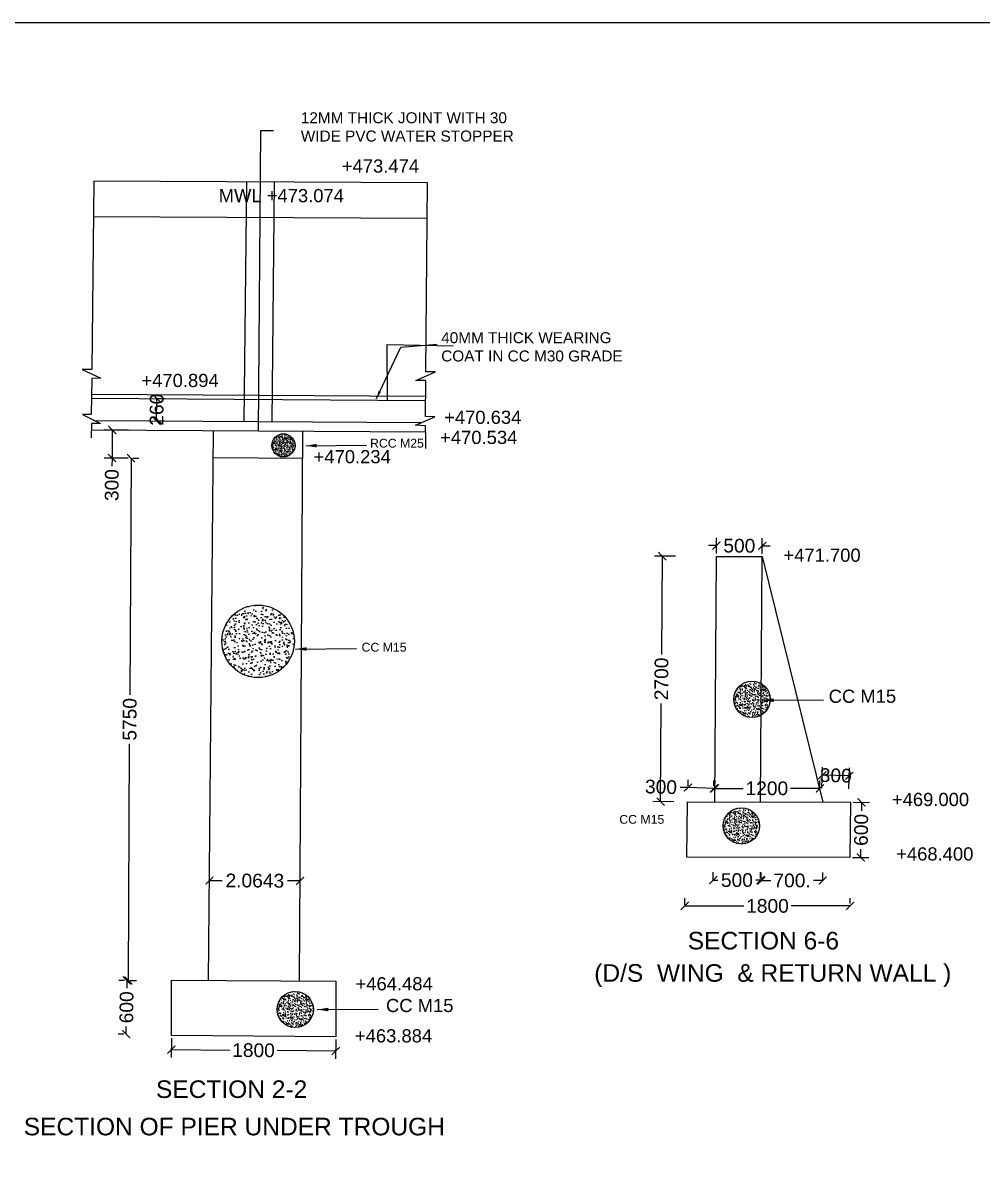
# Model space of a CAD drawing. Header units: inches. Extents: x 19380.6 to 19470.2, y 19430.7 to 19493.1.
# Drawn here: x 19412.11 to 19433.97, y 19467.32 to 19493.1 of the extents above; entities that cross this region are included whole.
import ezdxf

# ---------------------------------------------------------------- set-up
doc = ezdxf.new("R2010")
doc.units = ezdxf.units.IN
doc.header["$MEASUREMENT"] = 0
doc.layers.add('DRAWING', color=7, linetype='Continuous')
doc.layers.get('0').off()
doc.styles.get("Standard").update_dxf_attribs({"font": 'arial.ttf'})
doc.dimstyles.get("Standard").update_dxf_attribs({"dimtxt": 0.18, "dimasz": 0.18, "dimexe": 0.18, "dimexo": 0.0625, "dimgap": 0.09, "dimtad": 0, "dimdec": 4, "dimzin": 0, "dimdsep": 46, "dimtxsty": 'Standard', "dimblk": 'ARCHTICK', "dimblk1": 'DOT', "dimblk2": 'ARCHTICK', "dimcen": 0.09, "dimadec": 0, "dimazin": 0, "dimtfac": 1, "dimtdec": 4, "dimtofl": 0, "dimtmove": 0, "dimatfit": 3, "dimfxl": 1, "dimtolj": 1, "dimtzin": 0, "dimarcsym": 0})

# ---------------------------------------------------------------- blocks, each defined once
blk = doc.blocks.new('_ArchTick')
at = {"color": 0, "linetype": 'ByBlock', "const_width": 0.15}
blk.add_lwpolyline([(-0.5, -0.5), (0.5, 0.5)], dxfattribs=at)
blk = doc.blocks.new('*D64')
at = {"layer": 'Defpoints', "color": 0, "transparency": 16777216}
for p in [(19414.48, 19471.285), (19414.488, 19471.285), (19414.475, 19470.061)]:
    blk.add_point(p, dxfattribs=at)
at = {"layer": 'DRAWING', "color": 0, "lineweight": -2, "transparency": 16777216}
for p, q in [((19414.426, 19471.286), (19414.3, 19471.287)), ((19414.48, 19471.285), (19414.478, 19471.109)), ((19414.466, 19470.061), (19414.468, 19470.238)), ((19414.412, 19470.062), (19414.286, 19470.063))]:
    blk.add_line(p, q, dxfattribs=at)
at = {"layer": 'DRAWING', "color": 0, "lineweight": -2, "transparency": 16777216, "xscale": 0.18, "yscale": 0.18, "zscale": 0.18}
for p, rotation in [((19414.48, 19471.285), 89.36534516035206), ((19414.466, 19470.061), 269.365345160352)]:
    blk.add_blockref('_ArchTick', p, dxfattribs=dict(at, rotation=rotation))
at = {"layer": 'DRAWING', "color": 0, "transparency": 16777216, "insert": (19414.473, 19470.673), "char_height": 0.3125, "attachment_point": 5, "rotation": 89.3653}
blk.add_mtext('\\A1;600', dxfattribs=at)
blk = doc.blocks.new('_Dot')
at = {"color": 0, "linetype": 'ByBlock', "lineweight": -2}
blk.add_line((-0.5, 0), (-1, 0), dxfattribs=at)
at = {"color": 0, "linetype": 'ByBlock', "const_width": 0.5}
blk.add_lwpolyline([(-0.25, 0, 1), (0.25, 0, 1)], format="xyb", close=True, dxfattribs=at)
blk = doc.blocks.new('*D65')
at = {"layer": 'Defpoints', "color": 0, "transparency": 16777216}
for p in [(19415.497, 19470.034), (19419.24, 19469.999), (19419.237, 19469.676)]:
    blk.add_point(p, dxfattribs=at)
at = {"layer": 'DRAWING', "color": 0, "lineweight": -2, "transparency": 16777216}
for p, q in [((19415.496, 19469.972), (19415.492, 19469.531)), ((19419.239, 19469.937), (19419.235, 19469.496)), ((19415.494, 19469.711), (19416.824, 19469.699)), ((19419.237, 19469.676), (19417.907, 19469.689))]:
    blk.add_line(p, q, dxfattribs=at)
at = {"layer": 'DRAWING', "color": 0, "lineweight": -2, "transparency": 16777216, "xscale": 0.18, "yscale": 0.18, "zscale": 0.18}
for p, rotation in [((19415.494, 19469.711), 179.4630591004091), ((19419.237, 19469.676), 359.4630591004092)]:
    blk.add_blockref('_ArchTick', p, dxfattribs=dict(at, rotation=rotation))
at = {"layer": 'DRAWING', "color": 0, "transparency": 16777216, "insert": (19417.365, 19469.694), "char_height": 0.3125, "attachment_point": 5, "rotation": 359.4631}
blk.add_mtext('\\A1;1800', dxfattribs=at)
blk = doc.blocks.new('*D66')
at = {"layer": 'Defpoints', "color": 0, "transparency": 16777216}
for p in [(19416.362, 19473.563), (19418.427, 19473.551), (19418.427, 19473.551)]:
    blk.add_point(p, dxfattribs=at)
at = {"layer": 'DRAWING', "color": 0, "lineweight": -2, "transparency": 16777216}
for p, q in [((19416.363, 19473.626), (19416.363, 19473.743)), ((19418.427, 19473.613), (19418.428, 19473.731)), ((19416.362, 19473.563), (19416.653, 19473.561)), ((19418.427, 19473.551), (19418.136, 19473.553))]:
    blk.add_line(p, q, dxfattribs=at)
at = {"layer": 'DRAWING', "color": 0, "lineweight": -2, "transparency": 16777216, "xscale": 0.18, "yscale": 0.18, "zscale": 0.18}
for p, rotation in [((19416.362, 19473.563), 179.656271304929), ((19418.427, 19473.551), 359.656271304929)]:
    blk.add_blockref('_ArchTick', p, dxfattribs=dict(at, rotation=rotation))
at = {"layer": 'DRAWING', "color": 0, "transparency": 16777216, "insert": (19417.395, 19473.557), "char_height": 0.3125, "attachment_point": 5, "rotation": 359.6563}
blk.add_mtext('\\A1;2.0643', dxfattribs=at)
blk = doc.blocks.new('*D67')
at = {"layer": 'Defpoints', "color": 0, "transparency": 16777216}
for p in [(19414.546, 19483.179), (19414.575, 19483.179), (19414.488, 19471.285)]:
    blk.add_point(p, dxfattribs=at)
at = {"layer": 'DRAWING', "color": 0, "lineweight": -2, "transparency": 16777216}
for p, q in [((19414.575, 19483.179), (19414.549, 19477.788)), ((19414.608, 19483.179), (19414.755, 19483.178)), ((19414.518, 19471.285), (19414.544, 19476.676)), ((19414.551, 19471.285), (19414.698, 19471.284))]:
    blk.add_line(p, q, dxfattribs=at)
at = {"layer": 'DRAWING', "color": 0, "lineweight": -2, "transparency": 16777216, "xscale": 0.18, "yscale": 0.18, "zscale": 0.18}
for p, rotation in [((19414.575, 19483.179), 89.72379124901617), ((19414.518, 19471.285), 269.7237912490162)]:
    blk.add_blockref('_ArchTick', p, dxfattribs=dict(at, rotation=rotation))
at = {"layer": 'DRAWING', "color": 0, "transparency": 16777216, "insert": (19414.546, 19477.232), "char_height": 0.3125, "attachment_point": 5, "rotation": 89.7238}
blk.add_mtext('\\A1;5750', dxfattribs=at)
blk = doc.blocks.new('*D68')
at = {"layer": 'Defpoints', "color": 0, "transparency": 16777216}
for p in [(19414.579, 19483.82), (19414.142, 19483.181), (19414.575, 19483.179)]:
    blk.add_point(p, dxfattribs=at)
at = {"layer": 'DRAWING', "color": 0, "lineweight": -2, "transparency": 16777216}
for p, q in [((19414.516, 19483.82), (19413.966, 19483.823)), ((19414.146, 19483.822), (19414.142, 19483.181)), ((19414.513, 19483.179), (19413.962, 19483.182)), ((19414.142, 19483.181), (19414.141, 19483.001))]:
    blk.add_line(p, q, dxfattribs=at)
at = {"layer": 'DRAWING', "color": 0, "lineweight": -2, "transparency": 16777216, "xscale": 0.18, "yscale": 0.18, "zscale": 0.18}
for p, rotation in [((19414.146, 19483.822), 89.65525163999746), ((19414.142, 19483.181), 269.6552516399974)]:
    blk.add_blockref('_ArchTick', p, dxfattribs=dict(at, rotation=rotation))
at = {"layer": 'DRAWING', "color": 0, "transparency": 16777216, "insert": (19414.138, 19482.567), "char_height": 0.3125, "attachment_point": 5, "rotation": 89.6553}
blk.add_mtext('\\A1;300', dxfattribs=at)
blk = doc.blocks.new('*D69')
at = {"layer": 'Defpoints', "color": 0, "transparency": 16777216}
for p in [(19415.124, 19484.54), (19415.161, 19484.54), (19415.12, 19484.029)]:
    blk.add_point(p, dxfattribs=at)
at = {"layer": 'DRAWING', "color": 0, "lineweight": -2, "transparency": 16777216}
for p, q in [((19415.157, 19484.028), (19415.161, 19484.54)), ((19415.187, 19484.539), (19415.341, 19484.538)), ((19415.183, 19484.028), (19415.337, 19484.027))]:
    blk.add_line(p, q, dxfattribs=at)
at = {"layer": 'DRAWING', "color": 0, "lineweight": -2, "transparency": 16777216, "xscale": 0.18, "yscale": 0.18, "zscale": 0.18}
for p, rotation in [((19415.161, 19484.54), 89.59961217367004), ((19415.157, 19484.028), 269.59961217367)]:
    blk.add_blockref('_ArchTick', p, dxfattribs=dict(at, rotation=rotation))
at = {"layer": 'DRAWING', "color": 0, "transparency": 16777216, "insert": (19415.159, 19484.284), "char_height": 0.3125, "attachment_point": 5, "rotation": 89.5996}
blk.add_mtext('\\A1;260', dxfattribs=at)
blk = doc.blocks.new('*D100')
at = {"layer": 'Defpoints', "color": 0, "transparency": 16777216}
for p in [(19426.675, 19480.948), (19427.038, 19480.945), (19427, 19475.354)]:
    blk.add_point(p, dxfattribs=at)
at = {"layer": 'DRAWING', "color": 0, "lineweight": -2, "transparency": 16777216}
for p, q in [((19426.975, 19480.946), (19426.495, 19480.949)), ((19426.675, 19480.948), (19426.66, 19478.711)), ((19426.637, 19475.357), (19426.652, 19477.593)), ((19426.938, 19475.355), (19426.457, 19475.358))]:
    blk.add_line(p, q, dxfattribs=at)
at = {"layer": 'DRAWING', "color": 0, "lineweight": -2, "transparency": 16777216, "xscale": 0.18, "yscale": 0.18, "zscale": 0.18}
for p, rotation in [((19426.675, 19480.948), 89.61709815594587), ((19426.637, 19475.357), 269.6170981559458)]:
    blk.add_blockref('_ArchTick', p, dxfattribs=dict(at, rotation=rotation))
at = {"layer": 'DRAWING', "color": 0, "transparency": 16777216, "insert": (19426.656, 19478.152), "char_height": 0.3125, "attachment_point": 5, "rotation": 89.6171}
blk.add_mtext('\\A1;2700', dxfattribs=at)
blk = doc.blocks.new('*D101')
at = {"layer": 'Defpoints', "color": 0, "transparency": 16777216}
for p in [(19427.907, 19480.943), (19427.909, 19481.188), (19428.95, 19480.936)]:
    blk.add_point(p, dxfattribs=at)
at = {"layer": 'DRAWING', "color": 0, "lineweight": -2, "transparency": 16777216}
for p, q in [((19427.907, 19481.006), (19427.91, 19481.368)), ((19428.95, 19480.999), (19428.953, 19481.361)), ((19427.909, 19481.188), (19427.729, 19481.189)), ((19428.951, 19481.181), (19429.131, 19481.18))]:
    blk.add_line(p, q, dxfattribs=at)
at = {"layer": 'DRAWING', "color": 0, "lineweight": -2, "transparency": 16777216, "xscale": 0.18, "yscale": 0.18, "zscale": 0.18}
for p, rotation in [((19427.909, 19481.188), 359.617098155925), ((19428.951, 19481.181), 179.617098155925)]:
    blk.add_blockref('_ArchTick', p, dxfattribs=dict(at, rotation=rotation))
at = {"layer": 'DRAWING', "color": 0, "transparency": 16777216, "insert": (19428.43, 19481.184), "char_height": 0.3125, "attachment_point": 5, "rotation": 359.6171}
blk.add_mtext('\\A1;500', dxfattribs=at)
blk = doc.blocks.new('*D102')
at = {"layer": 'Defpoints', "color": 0, "transparency": 16777216}
for p in [(19427.26, 19475.676), (19427.26, 19475.648), (19427.871, 19475.632)]:
    blk.add_point(p, dxfattribs=at)
at = {"layer": 'DRAWING', "color": 0, "lineweight": -2, "transparency": 16777216}
for p, q in [((19427.261, 19475.71), (19427.265, 19475.856)), ((19427.873, 19475.694), (19427.877, 19475.84)), ((19427.26, 19475.676), (19427.08, 19475.681)), ((19427.872, 19475.66), (19427.26, 19475.676))]:
    blk.add_line(p, q, dxfattribs=at)
at = {"layer": 'DRAWING', "color": 0, "lineweight": -2, "transparency": 16777216, "xscale": 0.18, "yscale": 0.18, "zscale": 0.18}
for p, rotation in [((19427.26, 19475.676), 178.4999451390231), ((19427.872, 19475.66), 358.4999451390231)]:
    blk.add_blockref('_ArchTick', p, dxfattribs=dict(at, rotation=rotation))
at = {"layer": 'DRAWING', "color": 0, "transparency": 16777216, "insert": (19426.646, 19475.692), "char_height": 0.3125, "attachment_point": 5, "rotation": 358.4999}
blk.add_mtext('\\A1;300', dxfattribs=at)
blk = doc.blocks.new('*D103')
at = {"layer": 'Defpoints', "color": 0, "transparency": 16777216}
for p in [(19430.32, 19475.961), (19430.311, 19475.601), (19430.923, 19475.585)]:
    blk.add_point(p, dxfattribs=at)
at = {"layer": 'DRAWING', "color": 0, "lineweight": -2, "transparency": 16777216}
for p, q in [((19430.312, 19475.663), (19430.325, 19476.141)), ((19430.924, 19475.647), (19430.937, 19476.125)), ((19430.932, 19475.945), (19430.32, 19475.961))]:
    blk.add_line(p, q, dxfattribs=at)
at = {"layer": 'DRAWING', "color": 0, "lineweight": -2, "transparency": 16777216, "xscale": 0.18, "yscale": 0.18, "zscale": 0.18}
for p, rotation in [((19430.32, 19475.961), 178.4999451390231), ((19430.932, 19475.945), 358.4999451390231)]:
    blk.add_blockref('_ArchTick', p, dxfattribs=dict(at, rotation=rotation))
at = {"layer": 'DRAWING', "color": 0, "transparency": 16777216, "insert": (19430.626, 19475.953), "char_height": 0.3125, "attachment_point": 5, "rotation": 358.4999}
blk.add_mtext('\\A1;300', dxfattribs=at)
blk = doc.blocks.new('*D104')
at = {"layer": 'Defpoints', "color": 0, "transparency": 16777216}
for p in [(19430.958, 19475.344), (19430.944, 19474.087), (19431.197, 19474.084)]:
    blk.add_point(p, dxfattribs=at)
at = {"layer": 'DRAWING', "color": 0, "lineweight": -2, "transparency": 16777216}
for p, q in [((19431.021, 19475.344), (19431.392, 19475.339)), ((19431.212, 19475.341), (19431.21, 19475.148)), ((19431.197, 19474.084), (19431.2, 19474.277)), ((19431.006, 19474.087), (19431.377, 19474.082))]:
    blk.add_line(p, q, dxfattribs=at)
at = {"layer": 'DRAWING', "color": 0, "lineweight": -2, "transparency": 16777216, "xscale": 0.18, "yscale": 0.18, "zscale": 0.18}
for p, rotation in [((19431.212, 19475.341), 89.34350264390363), ((19431.197, 19474.084), 269.3435026439037)]:
    blk.add_blockref('_ArchTick', p, dxfattribs=dict(at, rotation=rotation))
at = {"layer": 'DRAWING', "color": 0, "transparency": 16777216, "insert": (19431.205, 19474.713), "char_height": 0.3125, "attachment_point": 5, "rotation": 89.3435}
blk.add_mtext('\\A1;600', dxfattribs=at)
blk = doc.blocks.new('*D115')
at = {"layer": 'Defpoints', "color": 0, "transparency": 16777216}
for p in [(19427.851, 19475.655), (19430.264, 19475.659), (19430.264, 19475.612)]:
    blk.add_point(p, dxfattribs=at)
at = {"layer": 'DRAWING', "color": 0, "lineweight": -2, "transparency": 16777216}
for p, q in [((19427.851, 19475.718), (19427.851, 19475.839)), ((19430.264, 19475.675), (19430.264, 19475.839)), ((19427.851, 19475.659), (19428.516, 19475.659)), ((19430.264, 19475.659), (19429.599, 19475.659))]:
    blk.add_line(p, q, dxfattribs=at)
at = {"layer": 'DRAWING', "color": 0, "lineweight": -2, "transparency": 16777216, "xscale": 0.18, "yscale": 0.18, "zscale": 0.18, "rotation": 180}
blk.add_blockref('_ArchTick', (19427.851, 19475.659), dxfattribs=at)
at = {"layer": 'DRAWING', "color": 0, "lineweight": -2, "transparency": 16777216, "xscale": 0.18, "yscale": 0.18, "zscale": 0.18}
blk.add_blockref('_ArchTick', (19430.264, 19475.659), dxfattribs=at)
at = {"layer": 'DRAWING', "color": 0, "transparency": 16777216, "insert": (19429.057, 19475.659), "char_height": 0.3125, "attachment_point": 5}
blk.add_mtext('\\A1;1200', dxfattribs=at)
blk = doc.blocks.new('*D116')
at = {"layer": 'Defpoints', "color": 0, "transparency": 16777216}
for p in [(19427.836, 19473.511), (19428.914, 19473.569), (19428.914, 19473.544)]:
    blk.add_point(p, dxfattribs=at)
at = {"layer": 'DRAWING', "color": 0, "lineweight": -2, "transparency": 16777216}
for p, q in [((19427.836, 19473.573), (19427.836, 19473.749)), ((19428.914, 19473.606), (19428.914, 19473.749)), ((19427.836, 19473.569), (19427.94, 19473.569)), ((19428.914, 19473.569), (19428.809, 19473.569))]:
    blk.add_line(p, q, dxfattribs=at)
at = {"layer": 'DRAWING', "color": 0, "lineweight": -2, "transparency": 16777216, "xscale": 0.18, "yscale": 0.18, "zscale": 0.18, "rotation": 180}
blk.add_blockref('_ArchTick', (19427.836, 19473.569), dxfattribs=at)
at = {"layer": 'DRAWING', "color": 0, "lineweight": -2, "transparency": 16777216, "xscale": 0.18, "yscale": 0.18, "zscale": 0.18}
blk.add_blockref('_ArchTick', (19428.914, 19473.569), dxfattribs=at)
at = {"layer": 'DRAWING', "color": 0, "transparency": 16777216, "insert": (19428.375, 19473.569), "char_height": 0.3125, "attachment_point": 5}
blk.add_mtext('\\A1;500', dxfattribs=at)
blk = doc.blocks.new('*D118')
at = {"layer": 'Defpoints', "color": 0, "transparency": 16777216}
for p in [(19428.93, 19473.552), (19430.332, 19473.56), (19430.332, 19473.502)]:
    blk.add_point(p, dxfattribs=at)
at = {"layer": 'DRAWING', "color": 0, "lineweight": -2, "transparency": 16777216}
for p, q in [((19428.93, 19473.615), (19428.93, 19473.74)), ((19430.332, 19473.565), (19430.332, 19473.74)), ((19428.93, 19473.56), (19429.145, 19473.56)), ((19430.332, 19473.56), (19430.116, 19473.56))]:
    blk.add_line(p, q, dxfattribs=at)
at = {"layer": 'DRAWING', "color": 0, "lineweight": -2, "transparency": 16777216, "xscale": 0.18, "yscale": 0.18, "zscale": 0.18, "rotation": 180}
blk.add_blockref('_ArchTick', (19428.93, 19473.56), dxfattribs=at)
at = {"layer": 'DRAWING', "color": 0, "lineweight": -2, "transparency": 16777216, "xscale": 0.18, "yscale": 0.18, "zscale": 0.18}
blk.add_blockref('_ArchTick', (19430.332, 19473.56), dxfattribs=at)
at = {"layer": 'DRAWING', "color": 0, "transparency": 16777216, "insert": (19429.631, 19473.56), "char_height": 0.3125, "attachment_point": 5}
blk.add_mtext('\\A1;700.', dxfattribs=at)
blk = doc.blocks.new('*D119')
at = {"layer": 'Defpoints', "color": 0, "transparency": 16777216}
for p in [(19427.189, 19472.947), (19430.954, 19472.981), (19430.954, 19472.972)]:
    blk.add_point(p, dxfattribs=at)
at = {"layer": 'DRAWING', "color": 0, "lineweight": -2, "transparency": 16777216}
for p, q in [((19427.189, 19473.01), (19427.189, 19473.161)), ((19427.189, 19472.981), (19428.53, 19472.981)), ((19430.954, 19472.981), (19429.613, 19472.981)), ((19430.954, 19473.035), (19430.954, 19473.161))]:
    blk.add_line(p, q, dxfattribs=at)
at = {"layer": 'DRAWING', "color": 0, "lineweight": -2, "transparency": 16777216, "xscale": 0.18, "yscale": 0.18, "zscale": 0.18, "rotation": 180}
blk.add_blockref('_ArchTick', (19427.189, 19472.981), dxfattribs=at)
at = {"layer": 'DRAWING', "color": 0, "lineweight": -2, "transparency": 16777216, "xscale": 0.18, "yscale": 0.18, "zscale": 0.18}
blk.add_blockref('_ArchTick', (19430.954, 19472.981), dxfattribs=at)
at = {"layer": 'DRAWING', "color": 0, "transparency": 16777216, "insert": (19429.071, 19472.981), "char_height": 0.3125, "attachment_point": 5}
blk.add_mtext('\\A1;1800', dxfattribs=at)

msp = doc.modelspace()

# ---------------------------------------------------------------- hatches: boundary and pattern name
at = {"layer": 'DRAWING'}
h = msp.add_hatch(dxfattribs=at)
h.set_pattern_fill('AR-CONC', color=256, scale=0.0128, style=0)
h.set_pattern_definition([(50, (-5396.36344, -5411.084205), (0.09180930337, -0.00803227328), [0.0096, -0.1056]), (355, (-5396.36344, -5411.084205), (-0.0177601707, 0.09628059311), [0.00768, -0.08448]), (100.4514, (-5396.35579, -5411.08487), (0.07404920086, 0.08824826138), [0.00815874432, -0.08974619034]), (46.1842, (-5396.36344, -5411.0586), (0.13660685422, -0.02118643383), [0.0144, -0.1584]), (96.6356, (-5396.35206, -5411.06037), (0.1196368263, 0.1246870875), [0.01223811686, -0.134619264]), (351.1842, (-5396.36344, -5411.0586), (0.119636729, 0.1246871809), [0.01152, -0.12672]), (21, (-5396.35064, -5411.065005), (0.07640410267, -0.051535218), [0.0096, -0.1056]), (326, (-5396.35064, -5411.065005), (0.03114436249, 0.09281920577), [0.00768, -0.08448]), (71.4514, (-5396.344275, -5411.0693), (0.10754849646, 0.04128390358), [0.00815874432, -0.08974619034]), (37.5, (-5396.363442, -5411.084205), (0.00155646148, 0.04261041329), [0, -0.083456, 0, -0.08576, 0, -0.0848]), (7.5, (-5396.36344, -5411.084205), (0.03367290079, 0.05048469912), [0, -0.048896, 0, -0.081536, 0, -0.03232]), (327.5, (-5396.391986, -5411.084205), (0.06832927183, -0.002887023582), [0, -0.032, 0, -0.09984, 0, -0.13248]), (317.5, (-5396.404786, -5411.084205), (0.07464782968, 0.01281343774), [0, -0.0416, 0, -0.066304, 0, -0.09408])])
h.paths.add_polyline_path([(19418.31066, 19483.47145, 1), (19417.78215, 19483.47145, 1)])
h = msp.add_hatch(dxfattribs=at)
h.set_pattern_fill('AR-CONC', color=256, scale=0.04, style=0)
h.set_pattern_definition([(50, (-58127.56158, -58316.477), (0.28690407304, -0.025100854), [0.03, -0.33]), (355, (-58127.56158, -58316.477), (-0.05550053345, 0.3008768535), [0.024, -0.264]), (100.4514, (-58127.53767, -58316.4791), (0.2314037527, 0.2757758168), [0.025496076, -0.2804568448]), (46.1842, (-58127.56158, -58316.397), (0.4268964195, -0.0662076057), [0.045, -0.495]), (96.6356, (-58127.526, -58316.4025), (0.3738650822, 0.3896471484), [0.0382441152, -0.4206852]), (351.1842, (-58127.5616, -58316.397), (0.373864778, 0.3896474404), [0.036, -0.396]), (21, (-58127.52158, -58316.417), (0.23876282085, -0.16104755627), [0.03, -0.33]), (326, (-58127.52158, -58316.417), (0.0973261328, 0.290060018), [0.024, -0.264]), (71.4514, (-58127.50168, -58316.43042), (0.3360890514, 0.1290121987), [0.025496076, -0.2804568448]), (37.5, (-58127.56158, -58316.477), (0.00486394213, 0.13315754153), [0, -0.2608, 0, -0.268, 0, -0.265]), (7.5, (-58127.56158, -58316.477), (0.10522781498, 0.15776468475), [0, -0.1528, 0, -0.2548, 0, -0.101]), (327.5, (-58127.65078, -58316.477), (0.21352897447, -0.00902194869), [0, -0.1, 0, -0.312, 0, -0.414]), (317.5, (-58127.69078, -58316.477), (0.23327446774, 0.04004199293), [0, -0.13, 0, -0.2072, 0, -0.294])])
h.paths.add_polyline_path([(19418.29498, 19479.00942, 1), (19416.64341, 19479.00942, 1)])
h = msp.add_hatch(dxfattribs=at)
h.set_pattern_fill('AR-CONC', color=256, scale=0.02, style=0)
h.set_pattern_definition([(50, (-19343.79702, -19420.05532), (0.14345203652, -0.012550427), [0.015, -0.165]), (355, (-19343.79702, -19420.05532), (-0.02775026672, 0.15043842674), [0.012, -0.132]), (100.4514, (-19343.78506, -19420.05636), (0.11570187634, 0.1378879084), [0.012748038, -0.1402284224]), (46.1842, (-19343.79702, -19420.01532), (0.2134482097, -0.03310380287), [0.0225, -0.2475]), (96.6356, (-19343.77923, -19420.01808), (0.1869325411, 0.1948235742), [0.0191220576, -0.2103426]), (351.1842, (-19343.79702, -19420.01532), (0.186932389, 0.1948237202), [0.018, -0.198]), (21, (-19343.77702, -19420.02532), (0.11938141042, -0.08052377813), [0.015, -0.165]), (326, (-19343.77702, -19420.02532), (0.0486630664, 0.145030009), [0.012, -0.132]), (71.4514, (-19343.76707, -19420.03203), (0.1680445257, 0.06450609934), [0.012748038, -0.1402284224]), (37.5, (-19343.797016, -19420.05532), (0.002431971063, 0.066578770766), [0, -0.1304, 0, -0.134, 0, -0.1325]), (7.5, (-19343.797016, -19420.05532), (0.05261390749, 0.07888234238), [0, -0.0764, 0, -0.1274, 0, -0.0505]), (327.5, (-19343.841616, -19420.05532), (0.106764487234, -0.004510974347), [0, -0.05, 0, -0.156, 0, -0.207]), (317.5, (-19343.86162, -19420.05532), (0.11663723387, 0.02002099647), [0, -0.065, 0, -0.1036, 0, -0.147])])
h.paths.add_polyline_path([(19429.13127, 19477.68789, 1), (19428.30548, 19477.68789, 1)])
h = msp.add_hatch(dxfattribs=at)
h.set_pattern_fill('AR-CONC', color=256, scale=0.02, style=0)
h.set_pattern_definition([(50, (-19344.03913, -19422.93853), (0.14345203652, -0.012550427), [0.015, -0.165]), (355, (-19344.03913, -19422.93853), (-0.02775026672, 0.15043842674), [0.012, -0.132]), (100.4514, (-19344.02717, -19422.93957), (0.11570187634, 0.1378879084), [0.012748038, -0.1402284224]), (46.1842, (-19344.03913, -19422.89853), (0.2134482097, -0.03310380287), [0.0225, -0.2475]), (96.6356, (-19344.02134, -19422.90129), (0.1869325411, 0.1948235742), [0.0191220576, -0.2103426]), (351.1842, (-19344.03913, -19422.89853), (0.186932389, 0.1948237202), [0.018, -0.198]), (21, (-19344.01913, -19422.90853), (0.11938141042, -0.08052377813), [0.015, -0.165]), (326, (-19344.01913, -19422.90853), (0.0486630664, 0.145030009), [0.012, -0.132]), (71.4514, (-19344.00918, -19422.91524), (0.1680445257, 0.06450609934), [0.012748038, -0.1402284224]), (37.5, (-19344.03913, -19422.938526), (0.002431971063, 0.066578770766), [0, -0.1304, 0, -0.134, 0, -0.1325]), (7.5, (-19344.03913, -19422.93853), (0.05261390749, 0.07888234238), [0, -0.0764, 0, -0.1274, 0, -0.0505]), (327.5, (-19344.08373, -19422.938526), (0.106764487234, -0.004510974347), [0, -0.05, 0, -0.156, 0, -0.207]), (317.5, (-19344.10373, -19422.93853), (0.11663723387, 0.02002099647), [0, -0.065, 0, -0.1036, 0, -0.147])])
h.paths.add_polyline_path([(19428.88915, 19474.80468, 1), (19428.06336, 19474.80468, 1)])
h = msp.add_hatch(dxfattribs=at)
h.set_pattern_fill('AR-CONC', color=256, scale=0.02, style=0)
h.set_pattern_definition([(50, (-19354.19996, -19427.11952), (0.14345203652, -0.012550427), [0.015, -0.165]), (355, (-19354.19996, -19427.11952), (-0.02775026672, 0.15043842674), [0.012, -0.132]), (100.4514, (-19354.18801, -19427.12056), (0.11570187634, 0.1378879084), [0.012748038, -0.1402284224]), (46.1842, (-19354.19996, -19427.07952), (0.2134482097, -0.03310380287), [0.0225, -0.2475]), (96.6356, (-19354.18218, -19427.08228), (0.1869325411, 0.1948235742), [0.0191220576, -0.2103426]), (351.1842, (-19354.19996, -19427.07952), (0.186932389, 0.1948237202), [0.018, -0.198]), (21, (-19354.17996, -19427.08952), (0.11938141042, -0.08052377813), [0.015, -0.165]), (326, (-19354.17996, -19427.08952), (0.0486630664, 0.145030009), [0.012, -0.132]), (71.4514, (-19354.17002, -19427.09623), (0.1680445257, 0.06450609934), [0.012748038, -0.1402284224]), (37.5, (-19354.199964, -19427.119517), (0.002431971063, 0.066578770766), [0, -0.1304, 0, -0.134, 0, -0.1325]), (7.5, (-19354.199964, -19427.11952), (0.05261390749, 0.07888234238), [0, -0.0764, 0, -0.1274, 0, -0.0505]), (327.5, (-19354.244564, -19427.119517), (0.106764487234, -0.004510974347), [0, -0.05, 0, -0.156, 0, -0.207]), (317.5, (-19354.26456, -19427.11952), (0.11663723387, 0.02002099647), [0, -0.065, 0, -0.1036, 0, -0.147])])
h.paths.add_polyline_path([(19418.72832, 19470.62369, 1), (19417.90253, 19470.62369, 1)])

# ---------------------------------------------------------------- linework, layer by layer
msp.add_lwpolyline([(19380.55232, 19493.09944), (19470.15397, 19493.09944), (19470.15397, 19430.69453), (19380.55232, 19430.69453)], close=True, dxfattribs=at)
for points in [[(19417.47551, 19483.80235), (19417.52936, 19490.64009), (19417.8186, 19490.64009)], [(19413.67047, 19483.82518), (19421.28056, 19483.77953), (19421.28323, 19483.91955), (19421.05354, 19483.93022), (19421.49155, 19484.12093), (19421.28323, 19484.1276), (19421.28626, 19484.94828), (19421.06139, 19484.94911), (19421.50943, 19485.14434), (19421.28626, 19485.14267), (19421.33016, 19489.45375), (19413.72483, 19489.48884), (19413.67877, 19485.19899), (19413.46438, 19485.19692), (19413.88483, 19485.00568), (19413.67877, 19484.99737), (19413.66494, 19484.17209), (19413.46722, 19484.17209), (19413.8774, 19483.9658), (19413.67379, 19483.97169), (19413.66631, 19483.64129)], [(19417.15519, 19484.01572), (19417.2094, 19489.47276)], [(19417.79275, 19484.01165), (19417.83997, 19489.46985)], [(19413.71616, 19488.68121), (19421.32196, 19488.64869)], [(19420.41297, 19484.50285), (19420.40975, 19485.76605), (19421.91201, 19485.73988)], [(19413.67127, 19484.54996), (19421.28459, 19484.49676)], [(19413.67271, 19484.6361), (19421.28493, 19484.58844)], [(19413.73464, 19484.0376), (19421.19064, 19483.98992)], [(19416.34256, 19471.28704), (19416.45168, 19483.8085)], [(19418.41302, 19471.2755), (19418.48813, 19483.79628)], [(19421.28056, 19483.77953), (19421.2783, 19483.40356)], [(19416.44631, 19483.19219), (19418.48443, 19483.17996)], [(19427.86958, 19475.35244), (19427.90695, 19480.94347), (19428.94983, 19480.9365), (19430.32927, 19475.34594)], [(19428.90895, 19475.34969), (19428.94983, 19480.9365)], [(19427.23582, 19474.09324), (19427.24753, 19475.35408), (19430.95824, 19475.34428), (19430.94384, 19474.08731), (19427.23582, 19474.09324)], [(19415.49705, 19470.03445), (19415.49627, 19471.29176), (19419.23885, 19471.2709), (19419.23975, 19469.99937), (19415.49705, 19470.03445)]]:
    msp.add_lwpolyline(points, dxfattribs=at)
for centre, radius in [((19418.04641, 19483.47145), 0.26425), ((19417.46919, 19479.00942), 0.82579), ((19428.71837, 19477.68789), 0.41289), ((19428.47626, 19474.80468), 0.41289), ((19418.31542, 19470.62369), 0.41289)]:
    msp.add_circle(centre, radius, dxfattribs=at)

# ---------------------------------------------------------------- texts
for s, height, p in [('+473.474', 0.3, (19419.37619, 19489.68472)), ('MWL +473.074', 0.3, (19416.5715, 19489.01024)), ('+470.894', 0.3, (19414.81206, 19484.79998)), ('+470.634', 0.3, (19421.70649, 19483.96094)), ('+470.534', 0.3, (19421.6147, 19483.50286)), ('RCC M25', 0.2, (19420.01876, 19483.42045)), ('+470.234', 0.3, (19418.73343, 19483.06402)), ('+471.700', 0.3, (19429.4334, 19480.8202)), ('CC M15', 0.2, (19419.82545, 19478.77412)), ('CC M15', 0.3, (19430.4644, 19477.60771)), ('+469.000', 0.3, (19431.90411, 19475.2569)), ('CC M15', 0.2, (19425.69655, 19474.85349)), ('+468.400', 0.3, (19432.00154, 19474.01642)), ('SECTION 6-6', 0.4, (19427.25478, 19471.99097)), ('(D/S  WING  & RETURN WALL )', 0.4, (19425.12479, 19471.25529)), ('CC M15', 0.3, (19420.38226, 19470.56426)), ('SECTION 2-2', 0.4, (19415.14312, 19468.60833)), ('SECTION OF PIER UNDER TROUGH', 0.4, (19412.13199, 19467.75694))]:
    msp.add_text(s, height=height, dxfattribs=at).set_placement(p)
at = {"layer": 'DRAWING', "attachment_point": 1}
for s, insert, char_height, width in [('12MM THICK JOINT WITH 30\\PWIDE PVC WATER STOPPER', (19418.44236, 19491.05771), 0.25, 5.2943335), ('40MM THICK WEARING \\PCOAT IN CC M30 GRADE', (19421.64018, 19486.04905), 0.25, 4.7497365), ('+464.484', (19419.68789, 19471.35916), 0.3, 5.0239871), ('+463.884', (19419.67425, 19470.17343), 0.3, 4.8030238)]:
    msp.add_mtext(s, dxfattribs=dict(at, insert=insert, char_height=char_height, width=width))

# ---------------------------------------------------------------- dimensions: what is measured, and where the dimension line sits
at = {"layer": 'DRAWING'}
for base, p1, p2, angle, text, picture, middle in [((19415.16106, 19484.53955), (19415.12046, 19484.02874), (19415.12403, 19484.53981), 89.599612, '260', '*D69', (19415.15927, 19484.28401)), ((19430.32017, 19475.96076), (19430.9225, 19475.58471), (19430.31074, 19475.60073), 178.499945, '300', '*D103', (19430.62605, 19475.95275))]:
    dim = msp.add_linear_dim(base=base, p1=p1, p2=p2, angle=angle, text=text, dimstyle='Standard', override={"dimtxt": 0.3125, "dimblk1": 'ArchTick', "dimsah": 1}, dxfattribs=at)
    dim.commit()
    dim.dimension.update_dxf_attribs({"geometry": picture, "text_midpoint": middle, "dimtype": 161})
for p1, p2, distance, text, picture, middle in [((19414.57895, 19483.81973), (19414.57509, 19483.17877), -0.43298, '300', '*D68', (19414.13842, 19482.56681)), ((19414.4882, 19471.28508), (19414.54554, 19483.17892), -0.02955, '5750', '*D67', (19414.54642, 19477.23185)), ((19428.94983, 19480.9365), (19427.90695, 19480.94347), -0.24425, '500', '*D101', (19428.43002, 19481.18423)), ((19427.00019, 19475.35418), (19427.03755, 19480.94521), 0.36295, '2700', '*D100', (19426.65593, 19478.15212)), ((19427.87145, 19475.63168), (19427.25968, 19475.6477), -0.02853, '300', '*D102', (19426.64606, 19475.69231)), ((19430.95824, 19475.34428), (19430.94384, 19474.08731), 0.25358, '600', '*D104', (19431.2046, 19474.71288)), ((19414.47464, 19470.06132), (19414.4882, 19471.28508), 0.00836, '600', '*D64', (19414.47306, 19470.67329)), ((19415.49705, 19470.03445), (19419.23975, 19469.99937), -0.32322, '1800', '*D65', (19417.36537, 19469.69371))]:
    dim = msp.add_aligned_dim(p1=p1, p2=p2, distance=distance, text=text, dimstyle='Standard', override={"dimtxt": 0.3125, "dimblk1": 'ArchTick', "dimsah": 1}, dxfattribs=at)
    dim.commit()
    dim.dimension.update_dxf_attribs({"geometry": picture, "text_midpoint": middle})
for base, p1, p2, text, picture, middle in [((19430.26399, 19475.65938), (19427.85064, 19475.65539), (19430.26399, 19475.61236), '1200', '*D115', (19429.05732, 19475.65938)), ((19428.9137, 19473.56875), (19427.83557, 19473.51075), (19428.9137, 19473.54386), '500', '*D116', (19428.37463, 19473.56875)), ((19430.3317, 19473.56043), (19428.93021, 19473.55217), (19430.3317, 19473.50244), '700.', '*D118', (19429.63095, 19473.56043)), ((19430.9536, 19472.98061), (19427.18885, 19472.94746), (19430.9536, 19472.97235), '1800', '*D119', (19429.07122, 19472.98061))]:
    dim = msp.add_linear_dim(base=base, p1=p1, p2=p2, text=text, dimstyle='Standard', override={"dimtxt": 0.3125, "dimblk1": 'ArchTick', "dimsah": 1}, dxfattribs=at)
    dim.commit()
    dim.dimension.update_dxf_attribs({"geometry": picture, "text_midpoint": middle})
dim = msp.add_aligned_dim(p1=(19416.3624, 19473.56317), p2=(19418.42667, 19473.55079), distance=0, dimstyle='Standard', override={"dimtxt": 0.3125, "dimblk1": 'ArchTick', "dimsah": 1}, dxfattribs=at)
dim.commit()
dim.dimension.update_dxf_attribs({"geometry": '*D66', "text_midpoint": (19417.39453, 19473.55698)})

# ---------------------------------------------------------------- leaders
for points, override in [([(19420.16459, 19484.5389), (19420.71689, 19485.70851), (19421.54855, 19485.77647)], {"dimgap": 0.09, "dimtad": 0}), ([(19418.55311, 19483.46335), (19419.93849, 19483.47281)], {"dimasz": 0.25}), ([(19418.32438, 19478.83276), (19419.70976, 19478.84222)], {"dimasz": 0.25}), ([(19428.96334, 19477.66634), (19430.34872, 19477.6758)], {"dimasz": 0.25}), ([(19418.8184, 19470.62086), (19420.20378, 19470.63033)], {"dimasz": 0.25})]:
    msp.add_leader(points, dimstyle='Standard', override=override, dxfattribs=at)

doc.saveas('drawing.dxf')
